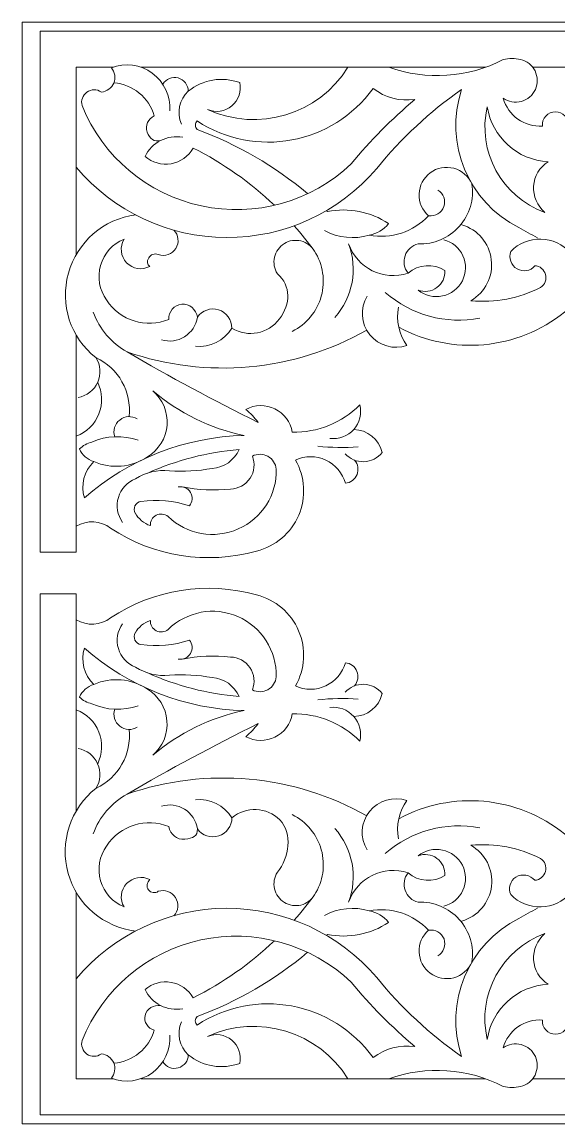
# Model space of a CAD drawing. Header units: millimetres. Extents: x 4333 to 4578, y 940 to 1198.
# Drawn here: x 4332.5 to 4391.9, y 1076.4 to 1198.4 of the extents above; entities that cross this region are included whole.
import ezdxf

# ---------------------------------------------------------------- set-up
doc = ezdxf.new("R2010")
doc.units = ezdxf.units.MM
doc.header["$MEASUREMENT"] = 0
doc.layers.add('SITARA ALL', color=18, linetype='Continuous', true_color=0x000000)

msp = doc.modelspace()

# ---------------------------------------------------------------- linework, layer by layer
at = {"layer": 'SITARA ALL', "lineweight": 9}
for points, knots in [([(4332.51, 1198.4), (4332.51, 1198.4), (4576.51, 1198.4), (4576.51, 1198.4), (4576.51, 1198.4), (4576.51, 1076.4), (4576.51, 1076.4), (4576.51, 1076.4), (4332.51, 1076.4), (4332.51, 1076.4), (4332.51, 1076.4), (4332.51, 1198.4), (4332.51, 1198.4)], [0, 0, 0, 0, 0.25, 0.25, 0.25, 0.5, 0.5, 0.5, 0.75, 0.75, 0.75, 1, 1, 1, 1]), ([(4338.51, 1163.73), (4338.51, 1163.73), (4338.51, 1139.69), (4338.51, 1139.69), (4338.51, 1139.69), (4334.51, 1139.69), (4334.51, 1139.69), (4334.51, 1139.69), (4334.51, 1197.4), (4334.51, 1197.4), (4334.51, 1197.4), (4434.51, 1197.4), (4434.51, 1197.4), (4434.51, 1197.4), (4534.51, 1197.4), (4534.51, 1197.4), (4534.51, 1197.4), (4534.51, 1139.69), (4534.51, 1139.69), (4534.51, 1139.69), (4531.36, 1139.69), (4531.36, 1139.69), (4531.36, 1139.69), (4531.36, 1165.68), (4531.36, 1165.68)], [0, 0, 0, 0, 0.111111, 0.111111, 0.111111, 0.222222, 0.222222, 0.222222, 0.333333, 0.333333, 0.333333, 0.444444, 0.444444, 0.444444, 0.555556, 0.555556, 0.555556, 0.666667, 0.666667, 0.666667, 0.777778, 0.777778, 0.777778, 1, 1, 1, 1]), ([(4373.08, 1193.4), (4377.23, 1191.91), (4381.81, 1192.22), (4385.73, 1194.25), (4386.36, 1194.39), (4387.01, 1194.39), (4387.64, 1194.25), (4388.34, 1194.09), (4388.93, 1193.63), (4389.25, 1192.99), (4389.56, 1192.35), (4389.58, 1191.6), (4389.29, 1190.94), (4388.99, 1190.29), (4388.43, 1189.8), (4387.74, 1189.62), (4387.05, 1189.43), (4386.31, 1189.56), (4385.72, 1189.97), (4386.26, 1188.05), (4388.06, 1186.76), (4390.06, 1186.89), (4390.02, 1187.29), (4390.16, 1187.69), (4390.43, 1187.99), (4390.71, 1188.29), (4391.09, 1188.46), (4391.5, 1188.46), (4391.9, 1188.46), (4392.29, 1188.29), (4392.57, 1187.99), (4392.84, 1187.69), (4392.97, 1187.29), (4392.94, 1186.89), (4392.99, 1186.55), (4393.22, 1186.27), (4393.54, 1186.15), (4393.86, 1186.03), (4394.21, 1186.1), (4394.47, 1186.32), (4393.93, 1187.04), (4393.75, 1187.96), (4393.97, 1188.84), (4394.19, 1189.71), (4394.8, 1190.44), (4395.62, 1190.82), (4395.89, 1189.48), (4396.88, 1188.41), (4398.19, 1188.03), (4398.89, 1189.76), (4400.62, 1190.86), (4402.49, 1190.75), (4403.44, 1190.68), (4404.38, 1191.02), (4405.07, 1191.69), (4405.75, 1192.37), (4406.11, 1193.29), (4406.06, 1194.25), (4406.11, 1194.46), (4406.3, 1194.62), (4406.52, 1194.62), (4406.74, 1194.62), (4406.94, 1194.46), (4406.99, 1194.25), (4408.25, 1192.5), (4408.6, 1190.27), (4407.94, 1188.22), (4407.28, 1186.18), (4405.67, 1184.56), (4403.63, 1183.89), (4405.45, 1183.61), (4407.08, 1182.6), (4408.14, 1181.1), (4408.66, 1180.45), (4409.42, 1180.03), (4410.25, 1179.95), (4411.07, 1179.87), (4411.9, 1180.13), (4412.53, 1180.67)], [0, 0, 0, 0, 0.037037, 0.037037, 0.037037, 0.074074, 0.074074, 0.074074, 0.111111, 0.111111, 0.111111, 0.148148, 0.148148, 0.148148, 0.185185, 0.185185, 0.185185, 0.222222, 0.222222, 0.222222, 0.259259, 0.259259, 0.259259, 0.296296, 0.296296, 0.296296, 0.333333, 0.333333, 0.333333, 0.37037, 0.37037, 0.37037, 0.407407, 0.407407, 0.407407, 0.444444, 0.444444, 0.444444, 0.481481, 0.481481, 0.481481, 0.518519, 0.518519, 0.518519, 0.555556, 0.555556, 0.555556, 0.592593, 0.592593, 0.592593, 0.62963, 0.62963, 0.62963, 0.666667, 0.666667, 0.666667, 0.703704, 0.703704, 0.703704, 0.740741, 0.740741, 0.740741, 0.777778, 0.777778, 0.777778, 0.814815, 0.814815, 0.814815, 0.851852, 0.851852, 0.851852, 0.888889, 0.888889, 0.888889, 0.925926, 0.925926, 0.925926, 1, 1, 1, 1]), ([(4342.59, 1193.4), (4342.59, 1193.4), (4338.51, 1193.4), (4338.51, 1193.4), (4338.51, 1193.4), (4338.51, 1172.72), (4338.51, 1172.72)], [0, 0, 0, 0, 0.333333, 0.333333, 0.333333, 1, 1, 1, 1]), ([(4348.85, 1188.58), (4348.96, 1190.21), (4348.23, 1191.77), (4346.92, 1192.74), (4345.6, 1193.7), (4343.9, 1193.92), (4342.39, 1193.33), (4342.78, 1192.86), (4342.89, 1192.22), (4342.65, 1191.65), (4342.42, 1191.09), (4341.89, 1190.7), (4341.28, 1190.65), (4340.8, 1190.99), (4340.16, 1190.98), (4339.68, 1190.64), (4339.21, 1190.3), (4338.99, 1189.72), (4339.15, 1189.15), (4341.43, 1183.49), (4346.37, 1179.33), (4352.34, 1178.05), (4358.31, 1176.76), (4364.49, 1178.48), (4368.9, 1182.7), (4371.04, 1185.27), (4373.4, 1187.66), (4375.95, 1189.83), (4374.31, 1189.59), (4372.64, 1190.03), (4371.34, 1191.05), (4366.87, 1184.83), (4358.28, 1183.25), (4351.88, 1187.45), (4351.75, 1187.33), (4351.67, 1187.16), (4351.68, 1186.98), (4351.68, 1186.8), (4351.75, 1186.63), (4351.88, 1186.5), (4356.32, 1184.85), (4360.46, 1182.45), (4364.09, 1179.4)], [0, 0, 0, 0, 0.066667, 0.066667, 0.066667, 0.133333, 0.133333, 0.133333, 0.2, 0.2, 0.2, 0.266667, 0.266667, 0.266667, 0.333333, 0.333333, 0.333333, 0.4, 0.4, 0.4, 0.466667, 0.466667, 0.466667, 0.533333, 0.533333, 0.533333, 0.6, 0.6, 0.6, 0.666667, 0.666667, 0.666667, 0.733333, 0.733333, 0.733333, 0.8, 0.8, 0.8, 0.866667, 0.866667, 0.866667, 1, 1, 1, 1]), ([(4348.08, 1191.53), (4348.43, 1192.11), (4349.12, 1192.39), (4349.77, 1192.21), (4350.43, 1192.04), (4350.89, 1191.43), (4350.9, 1190.75), (4352.5, 1192.05), (4354.66, 1192.4), (4356.59, 1191.69), (4356.79, 1190.74), (4356.46, 1189.75), (4355.71, 1189.13), (4354.97, 1188.5), (4353.93, 1188.34), (4353.03, 1188.71), (4358.65, 1186.15), (4365.3, 1188.15), (4368.56, 1193.4)], [0, 0, 0, 0, 0.142857, 0.142857, 0.142857, 0.285714, 0.285714, 0.285714, 0.428571, 0.428571, 0.428571, 0.571429, 0.571429, 0.571429, 0.714286, 0.714286, 0.714286, 1, 1, 1, 1]), ([(4338.51, 1182.32), (4342.63, 1177.41), (4348.71, 1174.56), (4355.12, 1174.54), (4361.53, 1174.53), (4367.59, 1177.3), (4371.74, 1182.19), (4374.44, 1185.53), (4377.6, 1188.47), (4381.12, 1190.93), (4379.17, 1184.96), (4381.85, 1178.47), (4387.46, 1175.64), (4388.13, 1175.26), (4388.82, 1174.88), (4389.51, 1174.52)], [0, 0, 0, 0, 0.166667, 0.166667, 0.166667, 0.333333, 0.333333, 0.333333, 0.5, 0.5, 0.5, 0.666667, 0.666667, 0.666667, 1, 1, 1, 1]), ([(4342.66, 1191.67), (4344.77, 1191.5), (4346.55, 1190.04), (4347.14, 1188.01), (4346.44, 1187.71), (4346.11, 1186.92), (4346.36, 1186.22), (4346.62, 1185.51), (4347.12, 1185.07), (4347.84, 1185.28)], [0, 0, 0, 0, 0.25, 0.25, 0.25, 0.5, 0.5, 0.5, 1, 1, 1, 1]), ([(4390.33, 1177.33), (4389.48, 1178.04), (4389.02, 1179.11), (4389.09, 1180.22), (4389.16, 1181.32), (4389.76, 1182.33), (4390.69, 1182.93), (4387.29, 1183.12), (4384.49, 1185.67), (4383.96, 1189.03), (4382.82, 1184.08), (4385.55, 1179.05), (4390.33, 1177.33)], [0, 0, 0, 0, 0.25, 0.25, 0.25, 0.5, 0.5, 0.5, 0.75, 0.75, 0.75, 1, 1, 1, 1]), ([(4360.43, 1178.11), (4357.77, 1180.66), (4354.73, 1182.79), (4351.44, 1184.44), (4350.92, 1183.53), (4350.02, 1182.9), (4348.99, 1182.72), (4347.97, 1182.55), (4346.91, 1182.84), (4346.11, 1183.51), (4346.86, 1185.08), (4348.57, 1185.96), (4350.29, 1185.64)], [0, 0, 0, 0, 0.2, 0.2, 0.2, 0.4, 0.4, 0.4, 0.6, 0.6, 0.6, 1, 1, 1, 1]), ([(4379.15, 1174.3), (4380.09, 1174.06), (4380.87, 1173.41), (4381.27, 1172.53), (4381.67, 1171.64), (4381.64, 1170.62), (4381.21, 1169.75), (4380.77, 1168.89), (4379.97, 1168.27), (4379.02, 1168.07), (4378.07, 1167.86), (4377.08, 1168.11), (4376.32, 1168.72), (4377.02, 1168.45), (4377.8, 1168.55), (4378.4, 1169), (4379, 1169.44), (4379.33, 1170.15), (4379.27, 1170.89), (4378, 1171.7), (4376.35, 1171.58), (4375.2, 1170.6), (4374.77, 1171.14), (4374.64, 1171.87), (4374.87, 1172.52), (4375.1, 1173.18), (4375.65, 1173.68), (4376.32, 1173.84), (4378.05, 1173.77), (4379.71, 1174.48), (4380.86, 1175.77), (4382.01, 1177.06), (4382.53, 1178.78), (4382.27, 1180.49), (4381.9, 1181.33), (4381.16, 1181.97), (4380.26, 1182.21), (4379.36, 1182.44), (4378.41, 1182.27), (4377.66, 1181.71), (4376.92, 1181.16), (4376.46, 1180.3), (4376.42, 1179.37), (4376.39, 1178.44), (4376.77, 1177.55), (4377.47, 1176.95), (4375.8, 1175.15), (4373.32, 1174.35), (4370.91, 1174.81), (4369.26, 1174.31), (4367.48, 1174.49), (4365.97, 1175.31)], [0, 0, 0, 0, 0.055556, 0.055556, 0.055556, 0.111111, 0.111111, 0.111111, 0.166667, 0.166667, 0.166667, 0.222222, 0.222222, 0.222222, 0.277778, 0.277778, 0.277778, 0.333333, 0.333333, 0.333333, 0.388889, 0.388889, 0.388889, 0.444444, 0.444444, 0.444444, 0.5, 0.5, 0.5, 0.555556, 0.555556, 0.555556, 0.611111, 0.611111, 0.611111, 0.666667, 0.666667, 0.666667, 0.722222, 0.722222, 0.722222, 0.777778, 0.777778, 0.777778, 0.833333, 0.833333, 0.833333, 0.888889, 0.888889, 0.888889, 1, 1, 1, 1]), ([(4377.47, 1176.95), (4378.21, 1176.85), (4378.91, 1177.28), (4379.15, 1177.98), (4379.4, 1178.68), (4379.15, 1179.43), (4378.5, 1179.8)], [0, 0, 0, 0, 0.333333, 0.333333, 0.333333, 1, 1, 1, 1]), ([(4370.91, 1174.81), (4371.76, 1174.95), (4372.52, 1175.41), (4373.05, 1176.09), (4371.06, 1177.41), (4368.62, 1177.89), (4366.28, 1177.41), (4366.28, 1177.41), (4366.17, 1177.52), (4366.17, 1177.52)], [0, 0, 0, 0, 0.25, 0.25, 0.25, 0.5, 0.5, 0.5, 1, 1, 1, 1]), ([(4345.1, 1177.05), (4341.53, 1176.6), (4338.59, 1174.05), (4337.63, 1170.58), (4336.68, 1167.12), (4337.85, 1163.46), (4340.68, 1161.25)], [0, 0, 0, 0, 0.333333, 0.333333, 0.333333, 1, 1, 1, 1]), ([(4349.31, 1175.36), (4349.83, 1174.81), (4349.91, 1173.98), (4349.52, 1173.34), (4349.12, 1172.7), (4348.3, 1172.42), (4347.58, 1172.65), (4347.19, 1172.83), (4346.72, 1172.67), (4346.52, 1172.29), (4346.32, 1171.9), (4346.28, 1171.57), (4346.65, 1171.35), (4345.8, 1170.89), (4344.75, 1171.06), (4344.08, 1171.75), (4343.41, 1172.45), (4343.3, 1173.53), (4343.79, 1174.37), (4342.53, 1173.85), (4341.57, 1172.78), (4341.2, 1171.46), (4340.82, 1170.15), (4341.06, 1168.74), (4341.86, 1167.63), (4343.33, 1165.34), (4346.23, 1164.44), (4348.75, 1165.48), (4348.69, 1166.34), (4349.32, 1167.08), (4350.17, 1167.17), (4351.01, 1167.26), (4351.79, 1166.56), (4351.9, 1165.71), (4352.42, 1166.47), (4353.37, 1166.81), (4354.25, 1166.54), (4355.12, 1166.26), (4355.72, 1165.42), (4355.72, 1164.5), (4357.47, 1163.43), (4359.76, 1163.88), (4360.98, 1165.53), (4362.2, 1167.19), (4362.3, 1169.17), (4360.75, 1170.53), (4360.4, 1171.07), (4360.29, 1171.73), (4360.43, 1172.36), (4360.57, 1172.99), (4360.97, 1173.54), (4361.52, 1173.88), (4362.07, 1174.22), (4362.73, 1174.32), (4363.36, 1174.16), (4363.99, 1174), (4364.53, 1173.6), (4364.85, 1173.04)], [0, 0, 0, 0, 0.05, 0.05, 0.05, 0.1, 0.1, 0.1, 0.15, 0.15, 0.15, 0.2, 0.2, 0.2, 0.25, 0.25, 0.25, 0.3, 0.3, 0.3, 0.35, 0.35, 0.35, 0.4, 0.4, 0.4, 0.45, 0.45, 0.45, 0.5, 0.5, 0.5, 0.55, 0.55, 0.55, 0.6, 0.6, 0.6, 0.65, 0.65, 0.65, 0.7, 0.7, 0.7, 0.75, 0.75, 0.75, 0.8, 0.8, 0.8, 0.85, 0.85, 0.85, 0.9, 0.9, 0.9, 1, 1, 1, 1]), ([(4362.39, 1164.15), (4363.97, 1164.94), (4365.14, 1166.36), (4365.61, 1168.05), (4366.07, 1169.75), (4365.8, 1171.56), (4364.85, 1173.04), (4364.15, 1174.01), (4363.4, 1174.95), (4362.61, 1175.84)], [0, 0, 0, 0, 0.25, 0.25, 0.25, 0.5, 0.5, 0.5, 1, 1, 1, 1]), ([(4374.18, 1164.62), (4380.07, 1161.43), (4387.3, 1162.08), (4392.51, 1166.29), (4393.51, 1167.04), (4394.15, 1168.18), (4394.28, 1169.43), (4394.4, 1170.68), (4394, 1171.92), (4393.17, 1172.86), (4392.34, 1173.8), (4391.15, 1174.35), (4389.9, 1174.37), (4388.65, 1174.4), (4387.44, 1173.91), (4386.57, 1173.01), (4386.29, 1172.28), (4386.59, 1171.46), (4387.26, 1171.08), (4387.94, 1170.7), (4388.74, 1170.81), (4389.22, 1171.42), (4389.78, 1171.39), (4390.26, 1171), (4390.41, 1170.46), (4390.56, 1169.91), (4390.33, 1169.33), (4389.87, 1169.01), (4387.48, 1167.81), (4384.81, 1167.3), (4382.15, 1167.54), (4383.75, 1168.47), (4384.64, 1170.26), (4384.41, 1172.09), (4384.19, 1173.92), (4382.92, 1175.43), (4381.15, 1175.95)], [0, 0, 0, 0, 0.076923, 0.076923, 0.076923, 0.153846, 0.153846, 0.153846, 0.230769, 0.230769, 0.230769, 0.307692, 0.307692, 0.307692, 0.384615, 0.384615, 0.384615, 0.461538, 0.461538, 0.461538, 0.538462, 0.538462, 0.538462, 0.615385, 0.615385, 0.615385, 0.692308, 0.692308, 0.692308, 0.769231, 0.769231, 0.769231, 0.846154, 0.846154, 0.846154, 1, 1, 1, 1]), ([(4367.11, 1165.69), (4369.09, 1167.91), (4369.68, 1171.06), (4368.63, 1173.85), (4369.56, 1171.15), (4372.49, 1169.69), (4375.2, 1170.6)], [0, 0, 0, 0, 0.333333, 0.333333, 0.333333, 1, 1, 1, 1]), ([(4370.67, 1168.06), (4369.86, 1166.71), (4369.99, 1165), (4370.98, 1163.78), (4371.98, 1162.56), (4373.59, 1162.08), (4375.08, 1162.59), (4374.21, 1163.82), (4373.87, 1165.35), (4374.14, 1166.83)], [0, 0, 0, 0, 0.25, 0.25, 0.25, 0.5, 0.5, 0.5, 1, 1, 1, 1]), ([(4340.39, 1166.28), (4341.07, 1164.41), (4342.39, 1162.85), (4344.13, 1161.88), (4352.9, 1158.84), (4362.55, 1159.71), (4370.63, 1164.28)], [0, 0, 0, 0, 0.333333, 0.333333, 0.333333, 1, 1, 1, 1]), ([(4347.93, 1163.22), (4348.79, 1162.95), (4349.72, 1163.08), (4350.49, 1163.56), (4351.25, 1164.04), (4351.77, 1164.82), (4351.9, 1165.71)], [0, 0, 0, 0, 0.333333, 0.333333, 0.333333, 1, 1, 1, 1]), ([(4344.13, 1161.88), (4348.87, 1159.11), (4353.7, 1156.51), (4358.62, 1154.08), (4358.22, 1154.6), (4357.77, 1155.08), (4357.27, 1155.52), (4358.27, 1156.05), (4359.46, 1156.07), (4360.48, 1155.58), (4361.49, 1155.08), (4362.21, 1154.12), (4362.39, 1153), (4365.2, 1152.93), (4367.9, 1154.02), (4369.87, 1156.03), (4370.11, 1155.06), (4369.86, 1154.03), (4369.2, 1153.29), (4368.54, 1152.54), (4367.54, 1152.17), (4366.55, 1152.3)], [0, 0, 0, 0, 0.125, 0.125, 0.125, 0.25, 0.25, 0.25, 0.375, 0.375, 0.375, 0.5, 0.5, 0.5, 0.625, 0.625, 0.625, 0.75, 0.75, 0.75, 1, 1, 1, 1]), ([(4344.35, 1154.72), (4344.65, 1157.46), (4343.18, 1160.08), (4340.68, 1161.25), (4341.2, 1160.43), (4341.27, 1159.4), (4340.88, 1158.52), (4340.49, 1157.63), (4339.67, 1157), (4338.71, 1156.83)], [0, 0, 0, 0, 0.25, 0.25, 0.25, 0.5, 0.5, 0.5, 1, 1, 1, 1]), ([(4338.51, 1152.56), (4339.65, 1152.99), (4340.56, 1153.88), (4341.01, 1155.02), (4341.46, 1156.15), (4341.41, 1157.42), (4340.88, 1158.51)], [0, 0, 0, 0, 0.333333, 0.333333, 0.333333, 1, 1, 1, 1]), ([(4345.35, 1152.1), (4343.68, 1152.69), (4341.84, 1152.62), (4340.23, 1151.89), (4339.71, 1151.76), (4339.24, 1151.5), (4338.85, 1151.13), (4339.18, 1150.48), (4339.75, 1149.97), (4340.44, 1149.73), (4339.36, 1148.7), (4338.96, 1147.14), (4339.41, 1145.72), (4344.3, 1150.03), (4350.55, 1152.47), (4357.06, 1152.63), (4353.33, 1153.4), (4349.86, 1155.1), (4346.96, 1157.58), (4348.07, 1156.64), (4348.66, 1155.22), (4348.55, 1153.78), (4348.43, 1152.33), (4347.62, 1151.01), (4346.38, 1150.26), (4344.62, 1149.08), (4342.38, 1148.89), (4340.44, 1149.73)], [0, 0, 0, 0, 0.1, 0.1, 0.1, 0.2, 0.2, 0.2, 0.3, 0.3, 0.3, 0.4, 0.4, 0.4, 0.5, 0.5, 0.5, 0.6, 0.6, 0.6, 0.7, 0.7, 0.7, 0.8, 0.8, 0.8, 1, 1, 1, 1]), ([(4345.26, 1154.46), (4344.65, 1154.84), (4343.87, 1154.79), (4343.31, 1154.34), (4342.75, 1153.9), (4342.53, 1153.16), (4342.77, 1152.49)], [0, 0, 0, 0, 0.333333, 0.333333, 0.333333, 1, 1, 1, 1]), ([(4368.24, 1150.61), (4368.77, 1150.02), (4369.53, 1149.7), (4370.32, 1149.72), (4371.11, 1149.75), (4371.85, 1150.12), (4372.33, 1150.75), (4372, 1152.22), (4370.71, 1153.27), (4369.2, 1153.28)], [0, 0, 0, 0, 0.25, 0.25, 0.25, 0.5, 0.5, 0.5, 1, 1, 1, 1]), ([(4346.42, 1148.47), (4349.61, 1149.9), (4353.03, 1150.78), (4356.51, 1151.08), (4356, 1149.88), (4354.85, 1149.07), (4353.55, 1148.98), (4351.99, 1148.69), (4350.39, 1148.6), (4348.81, 1148.72), (4347.49, 1148.86), (4346.17, 1148.55), (4345.06, 1147.83), (4344.14, 1147.47), (4343.44, 1146.71), (4343.16, 1145.77), (4342.88, 1144.82), (4343.05, 1143.81), (4343.63, 1143.01)], [0, 0, 0, 0, 0.142857, 0.142857, 0.142857, 0.285714, 0.285714, 0.285714, 0.428571, 0.428571, 0.428571, 0.571429, 0.571429, 0.571429, 0.714286, 0.714286, 0.714286, 1, 1, 1, 1]), ([(4345.02, 1144.05), (4345.38, 1143.39), (4345.99, 1142.89), (4346.7, 1142.65), (4346.67, 1143.13), (4346.93, 1143.58), (4347.35, 1143.8), (4347.77, 1144.01), (4348.29, 1143.95), (4348.66, 1143.65), (4350.73, 1141.66), (4353.8, 1141.11), (4356.42, 1142.28), (4359.05, 1143.44), (4360.71, 1146.03), (4360.62, 1148.9), (4360.57, 1149.5), (4360.22, 1150.03), (4359.69, 1150.32), (4359.16, 1150.61), (4358.53, 1150.62), (4357.99, 1150.34), (4358.31, 1149.53), (4358.21, 1148.62), (4357.73, 1147.89), (4357.25, 1147.16), (4356.43, 1146.72), (4355.56, 1146.7), (4353.79, 1146.51), (4351.99, 1146.58), (4350.24, 1146.94)], [0, 0, 0, 0, 0.090909, 0.090909, 0.090909, 0.181818, 0.181818, 0.181818, 0.272727, 0.272727, 0.272727, 0.363636, 0.363636, 0.363636, 0.454545, 0.454545, 0.454545, 0.545455, 0.545455, 0.545455, 0.636364, 0.636364, 0.636364, 0.727273, 0.727273, 0.727273, 0.818182, 0.818182, 0.818182, 1, 1, 1, 1]), ([(4369.29, 1149.89), (4369.67, 1149.45), (4369.77, 1148.84), (4369.56, 1148.3), (4369.35, 1147.77), (4368.85, 1147.39), (4368.27, 1147.33), (4367.96, 1148.46), (4367.17, 1149.4), (4366.1, 1149.9), (4365.04, 1150.39), (4363.81, 1150.4), (4362.75, 1149.9), (4363.82, 1148.04), (4363.95, 1145.78), (4363.11, 1143.8), (4362.27, 1141.82), (4360.53, 1140.35), (4358.45, 1139.83), (4352.95, 1138.29), (4347.06, 1139.21), (4342.3, 1142.37), (4341.2, 1143.21), (4339.7, 1143.3), (4338.51, 1142.58)], [0, 0, 0, 0, 0.111111, 0.111111, 0.111111, 0.222222, 0.222222, 0.222222, 0.333333, 0.333333, 0.333333, 0.444444, 0.444444, 0.444444, 0.555556, 0.555556, 0.555556, 0.666667, 0.666667, 0.666667, 0.777778, 0.777778, 0.777778, 1, 1, 1, 1]), ([(4349.78, 1146.94), (4350.32, 1147.03), (4350.86, 1146.79), (4351.14, 1146.33), (4351.41, 1145.86), (4351.37, 1145.26), (4351.03, 1144.84), (4349.3, 1145.42), (4347.46, 1145.58), (4345.66, 1145.32), (4345.37, 1145.28), (4345.13, 1145.1), (4345, 1144.83), (4344.88, 1144.57), (4344.89, 1144.27), (4345.04, 1144.02)], [0, 0, 0, 0, 0.166667, 0.166667, 0.166667, 0.333333, 0.333333, 0.333333, 0.5, 0.5, 0.5, 0.666667, 0.666667, 0.666667, 1, 1, 1, 1]), ([(4369.29, 1124.91), (4369.66, 1125.35), (4369.77, 1125.96), (4369.55, 1126.5), (4369.34, 1127.04), (4368.85, 1127.42), (4368.27, 1127.47), (4367.96, 1126.34), (4367.17, 1125.4), (4366.11, 1124.91), (4365.05, 1124.41), (4363.81, 1124.41), (4362.75, 1124.9), (4363.82, 1126.77), (4363.95, 1129.03), (4363.1, 1131.01), (4362.25, 1132.99), (4360.54, 1134.45), (4358.45, 1134.97), (4352.95, 1136.52), (4347.06, 1135.59), (4342.3, 1132.43), (4341.2, 1131.59), (4339.7, 1131.51), (4338.51, 1132.22)], [0, 0, 0, 0, 0.111111, 0.111111, 0.111111, 0.222222, 0.222222, 0.222222, 0.333333, 0.333333, 0.333333, 0.444444, 0.444444, 0.444444, 0.555556, 0.555556, 0.555556, 0.666667, 0.666667, 0.666667, 0.777778, 0.777778, 0.777778, 1, 1, 1, 1]), ([(4338.51, 1111.07), (4338.51, 1111.07), (4338.51, 1135.11), (4338.51, 1135.11), (4338.51, 1135.11), (4334.51, 1135.11), (4334.51, 1135.11), (4334.51, 1135.11), (4334.51, 1077.4), (4334.51, 1077.4), (4334.51, 1077.4), (4434.51, 1077.4), (4434.51, 1077.4), (4434.51, 1077.4), (4534.51, 1077.4), (4534.51, 1077.4), (4534.51, 1077.4), (4534.51, 1135.11), (4534.51, 1135.11), (4534.51, 1135.11), (4531.36, 1135.11), (4531.36, 1135.11), (4531.36, 1135.11), (4531.36, 1109.12), (4531.36, 1109.12)], [0, 0, 0, 0, 0.111111, 0.111111, 0.111111, 0.222222, 0.222222, 0.222222, 0.333333, 0.333333, 0.333333, 0.444444, 0.444444, 0.444444, 0.555556, 0.555556, 0.555556, 0.666667, 0.666667, 0.666667, 0.777778, 0.777778, 0.777778, 1, 1, 1, 1]), ([(4345.02, 1130.75), (4345.38, 1131.41), (4345.99, 1131.91), (4346.7, 1132.15), (4346.68, 1131.67), (4346.93, 1131.22), (4347.36, 1131.01), (4347.79, 1130.79), (4348.29, 1130.84), (4348.66, 1131.15), (4350.71, 1133.16), (4353.76, 1133.72), (4356.39, 1132.58), (4359.01, 1131.44), (4360.69, 1128.77), (4360.62, 1125.91), (4360.57, 1125.31), (4360.22, 1124.77), (4359.69, 1124.48), (4359.17, 1124.19), (4358.52, 1124.18), (4357.99, 1124.46), (4358.31, 1125.27), (4358.21, 1126.19), (4357.72, 1126.92), (4357.24, 1127.64), (4356.43, 1128.08), (4355.56, 1128.1), (4353.79, 1128.3), (4351.99, 1128.22), (4350.24, 1127.87)], [0, 0, 0, 0, 0.090909, 0.090909, 0.090909, 0.181818, 0.181818, 0.181818, 0.272727, 0.272727, 0.272727, 0.363636, 0.363636, 0.363636, 0.454545, 0.454545, 0.454545, 0.545455, 0.545455, 0.545455, 0.636364, 0.636364, 0.636364, 0.727273, 0.727273, 0.727273, 0.818182, 0.818182, 0.818182, 1, 1, 1, 1]), ([(4346.42, 1126.33), (4349.62, 1124.9), (4353.02, 1124.02), (4356.51, 1123.72), (4356, 1124.92), (4354.86, 1125.73), (4353.55, 1125.82), (4351.99, 1126.11), (4350.4, 1126.2), (4348.81, 1126.08), (4347.49, 1125.94), (4346.17, 1126.26), (4345.06, 1126.98), (4344.14, 1127.33), (4343.44, 1128.09), (4343.16, 1129.03), (4342.88, 1129.97), (4343.05, 1131), (4343.63, 1131.79)], [0, 0, 0, 0, 0.142857, 0.142857, 0.142857, 0.285714, 0.285714, 0.285714, 0.428571, 0.428571, 0.428571, 0.571429, 0.571429, 0.571429, 0.714286, 0.714286, 0.714286, 1, 1, 1, 1]), ([(4349.78, 1127.87), (4350.32, 1127.77), (4350.86, 1128.02), (4351.13, 1128.49), (4351.41, 1128.96), (4351.37, 1129.54), (4351.03, 1129.97), (4349.3, 1129.39), (4347.46, 1129.22), (4345.66, 1129.48), (4345.38, 1129.52), (4345.13, 1129.7), (4345, 1129.97), (4344.88, 1130.23), (4344.89, 1130.54), (4345.04, 1130.79)], [0, 0, 0, 0, 0.166667, 0.166667, 0.166667, 0.333333, 0.333333, 0.333333, 0.5, 0.5, 0.5, 0.666667, 0.666667, 0.666667, 1, 1, 1, 1]), ([(4345.35, 1122.7), (4343.68, 1122.11), (4341.84, 1122.19), (4340.23, 1122.92), (4339.71, 1123.04), (4339.24, 1123.3), (4338.85, 1123.67), (4339.18, 1124.32), (4339.75, 1124.83), (4340.44, 1125.07), (4339.36, 1126.1), (4338.96, 1127.66), (4339.41, 1129.09), (4344.3, 1124.78), (4350.55, 1122.33), (4357.06, 1122.17), (4353.33, 1121.4), (4349.86, 1119.7), (4346.96, 1117.22), (4348.07, 1118.17), (4348.66, 1119.59), (4348.54, 1121.04), (4348.42, 1122.49), (4347.62, 1123.79), (4346.38, 1124.54), (4344.62, 1125.72), (4342.38, 1125.92), (4340.44, 1125.07)], [0, 0, 0, 0, 0.1, 0.1, 0.1, 0.2, 0.2, 0.2, 0.3, 0.3, 0.3, 0.4, 0.4, 0.4, 0.5, 0.5, 0.5, 0.6, 0.6, 0.6, 0.7, 0.7, 0.7, 0.8, 0.8, 0.8, 1, 1, 1, 1]), ([(4368.24, 1124.2), (4368.77, 1124.78), (4369.53, 1125.11), (4370.32, 1125.08), (4371.11, 1125.05), (4371.85, 1124.68), (4372.33, 1124.05), (4372.01, 1122.58), (4370.7, 1121.53), (4369.2, 1121.52)], [0, 0, 0, 0, 0.25, 0.25, 0.25, 0.5, 0.5, 0.5, 1, 1, 1, 1]), ([(4344.13, 1112.92), (4348.87, 1115.69), (4353.7, 1118.29), (4358.62, 1120.72), (4358.22, 1120.2), (4357.77, 1119.72), (4357.27, 1119.28), (4358.27, 1118.75), (4359.47, 1118.73), (4360.48, 1119.23), (4361.5, 1119.73), (4362.21, 1120.68), (4362.39, 1121.8), (4365.2, 1121.87), (4367.9, 1120.78), (4369.87, 1118.77), (4370.11, 1119.74), (4369.86, 1120.77), (4369.19, 1121.52), (4368.53, 1122.27), (4367.54, 1122.64), (4366.55, 1122.51)], [0, 0, 0, 0, 0.125, 0.125, 0.125, 0.25, 0.25, 0.25, 0.375, 0.375, 0.375, 0.5, 0.5, 0.5, 0.625, 0.625, 0.625, 0.75, 0.75, 0.75, 1, 1, 1, 1]), ([(4338.51, 1122.24), (4339.65, 1121.82), (4340.56, 1120.93), (4341.01, 1119.79), (4341.46, 1118.66), (4341.41, 1117.38), (4340.88, 1116.29)], [0, 0, 0, 0, 0.333333, 0.333333, 0.333333, 1, 1, 1, 1]), ([(4345.26, 1120.34), (4344.66, 1119.96), (4343.88, 1120), (4343.32, 1120.44), (4342.76, 1120.88), (4342.54, 1121.64), (4342.77, 1122.31)], [0, 0, 0, 0, 0.333333, 0.333333, 0.333333, 1, 1, 1, 1]), ([(4344.35, 1120.09), (4344.65, 1117.35), (4343.18, 1114.72), (4340.68, 1113.56), (4341.2, 1114.38), (4341.27, 1115.41), (4340.87, 1116.29), (4340.48, 1117.18), (4339.67, 1117.81), (4338.71, 1117.97)], [0, 0, 0, 0, 0.25, 0.25, 0.25, 0.5, 0.5, 0.5, 1, 1, 1, 1]), ([(4340.39, 1108.52), (4341.06, 1110.39), (4342.4, 1111.96), (4344.13, 1112.92), (4352.9, 1115.96), (4362.55, 1115.09), (4370.63, 1110.52)], [0, 0, 0, 0, 0.333333, 0.333333, 0.333333, 1, 1, 1, 1]), ([(4345.1, 1097.75), (4341.54, 1098.17), (4338.59, 1100.7), (4337.61, 1104.14), (4336.63, 1107.59), (4337.87, 1111.33), (4340.68, 1113.56)], [0, 0, 0, 0, 0.333333, 0.333333, 0.333333, 1, 1, 1, 1]), ([(4370.67, 1106.74), (4369.85, 1108.08), (4369.96, 1109.79), (4370.94, 1111.01), (4371.92, 1112.24), (4373.6, 1112.71), (4375.08, 1112.21), (4374.21, 1110.98), (4373.87, 1109.46), (4374.14, 1107.97)], [0, 0, 0, 0, 0.25, 0.25, 0.25, 0.5, 0.5, 0.5, 1, 1, 1, 1]), ([(4374.18, 1110.19), (4380.07, 1113.38), (4387.3, 1112.71), (4392.51, 1108.51), (4393.51, 1107.76), (4394.15, 1106.62), (4394.28, 1105.38), (4394.4, 1104.13), (4394, 1102.88), (4393.17, 1101.95), (4392.34, 1101.01), (4391.16, 1100.46), (4389.91, 1100.43), (4388.65, 1100.4), (4387.44, 1100.89), (4386.57, 1101.79), (4386.25, 1102.49), (4386.5, 1103.32), (4387.14, 1103.74), (4387.79, 1104.16), (4388.71, 1103.96), (4389.22, 1103.38), (4389.78, 1103.42), (4390.26, 1103.81), (4390.4, 1104.36), (4390.55, 1104.91), (4390.34, 1105.48), (4389.87, 1105.79), (4387.48, 1106.99), (4384.81, 1107.5), (4382.15, 1107.26), (4383.75, 1106.35), (4384.65, 1104.57), (4384.44, 1102.74), (4384.22, 1100.91), (4382.91, 1099.38), (4381.15, 1098.85)], [0, 0, 0, 0, 0.076923, 0.076923, 0.076923, 0.153846, 0.153846, 0.153846, 0.230769, 0.230769, 0.230769, 0.307692, 0.307692, 0.307692, 0.384615, 0.384615, 0.384615, 0.461538, 0.461538, 0.461538, 0.538462, 0.538462, 0.538462, 0.615385, 0.615385, 0.615385, 0.692308, 0.692308, 0.692308, 0.769231, 0.769231, 0.769231, 0.846154, 0.846154, 0.846154, 1, 1, 1, 1]), ([(4349.31, 1099.44), (4349.82, 1100), (4349.89, 1100.84), (4349.48, 1101.47), (4349.06, 1102.11), (4348.3, 1102.4), (4347.58, 1102.16), (4347.23, 1101.91), (4346.75, 1101.98), (4346.49, 1102.31), (4346.23, 1102.65), (4346.33, 1103.18), (4346.65, 1103.45), (4345.79, 1103.9), (4344.74, 1103.72), (4344.08, 1103.01), (4343.41, 1102.3), (4343.29, 1101.26), (4343.79, 1100.43), (4342.53, 1100.95), (4341.57, 1102.02), (4341.2, 1103.33), (4340.82, 1104.64), (4341.06, 1106.06), (4341.86, 1107.17), (4343.33, 1109.46), (4346.24, 1110.36), (4348.75, 1109.32), (4348.87, 1108.45), (4349.65, 1107.84), (4350.52, 1107.93), (4351.39, 1108.02), (4351.97, 1108.22), (4351.9, 1109.09), (4352.43, 1108.33), (4353.39, 1108.01), (4354.27, 1108.3), (4355.14, 1108.58), (4355.73, 1109.38), (4355.72, 1110.3), (4357.28, 1111.6), (4359.58, 1111.5), (4361.02, 1110.06), (4362.45, 1108.62), (4362.06, 1105.83), (4360.75, 1104.28), (4360.4, 1103.73), (4360.29, 1103.07), (4360.43, 1102.44), (4360.58, 1101.81), (4360.97, 1101.26), (4361.52, 1100.93), (4362.07, 1100.59), (4362.73, 1100.49), (4363.36, 1100.64), (4363.99, 1100.8), (4364.53, 1101.2), (4364.85, 1101.76)], [0, 0, 0, 0, 0.05, 0.05, 0.05, 0.1, 0.1, 0.1, 0.15, 0.15, 0.15, 0.2, 0.2, 0.2, 0.25, 0.25, 0.25, 0.3, 0.3, 0.3, 0.35, 0.35, 0.35, 0.4, 0.4, 0.4, 0.45, 0.45, 0.45, 0.5, 0.5, 0.5, 0.55, 0.55, 0.55, 0.6, 0.6, 0.6, 0.65, 0.65, 0.65, 0.7, 0.7, 0.7, 0.75, 0.75, 0.75, 0.8, 0.8, 0.8, 0.85, 0.85, 0.85, 0.9, 0.9, 0.9, 1, 1, 1, 1]), ([(4347.93, 1111.59), (4348.79, 1111.85), (4349.72, 1111.73), (4350.48, 1111.25), (4351.25, 1110.77), (4351.76, 1109.98), (4351.9, 1109.09)], [0, 0, 0, 0, 0.333333, 0.333333, 0.333333, 1, 1, 1, 1]), ([(4362.39, 1110.65), (4363.97, 1109.87), (4365.14, 1108.45), (4365.61, 1106.76), (4366.08, 1105.07), (4365.8, 1103.24), (4364.85, 1101.76), (4364.15, 1100.79), (4363.4, 1099.85), (4362.61, 1098.96)], [0, 0, 0, 0, 0.25, 0.25, 0.25, 0.5, 0.5, 0.5, 1, 1, 1, 1]), ([(4367.11, 1109.12), (4369.09, 1106.89), (4369.68, 1103.74), (4368.63, 1100.95), (4369.56, 1103.65), (4372.49, 1105.1), (4375.2, 1104.2)], [0, 0, 0, 0, 0.333333, 0.333333, 0.333333, 1, 1, 1, 1]), ([(4379.15, 1100.5), (4380.09, 1100.74), (4380.87, 1101.4), (4381.27, 1102.28), (4381.67, 1103.17), (4381.65, 1104.18), (4381.21, 1105.05), (4380.77, 1105.91), (4379.96, 1106.53), (4379.01, 1106.73), (4378.06, 1106.94), (4377.08, 1106.7), (4376.32, 1106.08), (4377.01, 1106.36), (4377.8, 1106.25), (4378.4, 1105.81), (4378.99, 1105.37), (4379.32, 1104.65), (4379.27, 1103.91), (4378, 1103.1), (4376.35, 1103.22), (4375.2, 1104.2), (4374.77, 1103.66), (4374.65, 1102.93), (4374.88, 1102.27), (4375.1, 1101.61), (4375.65, 1101.12), (4376.32, 1100.96), (4378.05, 1101.03), (4379.71, 1100.33), (4380.86, 1099.05), (4382.01, 1097.76), (4382.53, 1096.02), (4382.27, 1094.32), (4381.9, 1093.47), (4381.16, 1092.83), (4380.27, 1092.59), (4379.37, 1092.35), (4378.41, 1092.54), (4377.66, 1093.09), (4376.92, 1093.64), (4376.46, 1094.5), (4376.42, 1095.42), (4376.38, 1096.35), (4376.77, 1097.25), (4377.47, 1097.85), (4375.8, 1099.65), (4373.32, 1100.46), (4370.91, 1099.99), (4369.26, 1100.49), (4367.48, 1100.31), (4365.97, 1099.49)], [0, 0, 0, 0, 0.055556, 0.055556, 0.055556, 0.111111, 0.111111, 0.111111, 0.166667, 0.166667, 0.166667, 0.222222, 0.222222, 0.222222, 0.277778, 0.277778, 0.277778, 0.333333, 0.333333, 0.333333, 0.388889, 0.388889, 0.388889, 0.444444, 0.444444, 0.444444, 0.5, 0.5, 0.5, 0.555556, 0.555556, 0.555556, 0.611111, 0.611111, 0.611111, 0.666667, 0.666667, 0.666667, 0.722222, 0.722222, 0.722222, 0.777778, 0.777778, 0.777778, 0.833333, 0.833333, 0.833333, 0.888889, 0.888889, 0.888889, 1, 1, 1, 1]), ([(4342.59, 1081.4), (4342.59, 1081.4), (4338.51, 1081.4), (4338.51, 1081.4), (4338.51, 1081.4), (4338.51, 1102.08), (4338.51, 1102.08)], [0, 0, 0, 0, 0.333333, 0.333333, 0.333333, 1, 1, 1, 1]), ([(4338.51, 1092.48), (4342.62, 1097.39), (4348.68, 1100.24), (4355.08, 1100.28), (4361.48, 1100.31), (4367.59, 1097.48), (4371.74, 1092.61), (4374.44, 1089.27), (4377.6, 1086.33), (4381.12, 1083.88), (4379.16, 1089.83), (4381.86, 1096.33), (4387.46, 1099.16), (4388.13, 1099.55), (4388.82, 1099.92), (4389.51, 1100.28)], [0, 0, 0, 0, 0.166667, 0.166667, 0.166667, 0.333333, 0.333333, 0.333333, 0.5, 0.5, 0.5, 0.666667, 0.666667, 0.666667, 1, 1, 1, 1]), ([(4370.91, 1099.99), (4371.76, 1099.85), (4372.52, 1099.39), (4373.05, 1098.71), (4371.06, 1097.39), (4368.62, 1096.91), (4366.28, 1097.39), (4366.28, 1097.39), (4366.17, 1097.28), (4366.17, 1097.28)], [0, 0, 0, 0, 0.25, 0.25, 0.25, 0.5, 0.5, 0.5, 1, 1, 1, 1]), ([(4348.85, 1086.22), (4348.97, 1084.6), (4348.24, 1083.03), (4346.93, 1082.07), (4345.63, 1081.11), (4343.9, 1080.89), (4342.39, 1081.48), (4342.78, 1081.94), (4342.88, 1082.59), (4342.65, 1083.16), (4342.41, 1083.72), (4341.89, 1084.1), (4341.28, 1084.15), (4340.8, 1083.81), (4340.17, 1083.81), (4339.69, 1084.14), (4339.21, 1084.48), (4339, 1085.09), (4339.15, 1085.65), (4341.41, 1091.31), (4346.33, 1095.47), (4352.28, 1096.77), (4358.24, 1098.07), (4364.48, 1096.3), (4368.9, 1092.1), (4371.04, 1089.53), (4373.4, 1087.14), (4375.95, 1084.97), (4374.31, 1085.21), (4372.64, 1084.77), (4371.34, 1083.75), (4366.86, 1089.97), (4358.28, 1091.56), (4351.88, 1087.35), (4351.75, 1087.47), (4351.67, 1087.64), (4351.67, 1087.82), (4351.67, 1088), (4351.75, 1088.18), (4351.88, 1088.3), (4356.33, 1089.95), (4360.45, 1092.35), (4364.09, 1095.41)], [0, 0, 0, 0, 0.066667, 0.066667, 0.066667, 0.133333, 0.133333, 0.133333, 0.2, 0.2, 0.2, 0.266667, 0.266667, 0.266667, 0.333333, 0.333333, 0.333333, 0.4, 0.4, 0.4, 0.466667, 0.466667, 0.466667, 0.533333, 0.533333, 0.533333, 0.6, 0.6, 0.6, 0.666667, 0.666667, 0.666667, 0.733333, 0.733333, 0.733333, 0.8, 0.8, 0.8, 0.866667, 0.866667, 0.866667, 1, 1, 1, 1]), ([(4377.47, 1097.85), (4378.2, 1097.98), (4378.91, 1097.57), (4379.18, 1096.88), (4379.44, 1096.2), (4379.13, 1095.39), (4378.5, 1095)], [0, 0, 0, 0, 0.333333, 0.333333, 0.333333, 1, 1, 1, 1]), ([(4390.33, 1097.47), (4385.55, 1095.74), (4382.81, 1090.72), (4383.96, 1085.77), (4384.49, 1089.14), (4387.29, 1091.68), (4390.69, 1091.87), (4389.76, 1092.47), (4389.16, 1093.47), (4389.09, 1094.58), (4389.02, 1095.68), (4389.48, 1096.76), (4390.33, 1097.47)], [0, 0, 0, 0, 0.25, 0.25, 0.25, 0.5, 0.5, 0.5, 0.75, 0.75, 0.75, 1, 1, 1, 1]), ([(4360.43, 1096.69), (4357.77, 1094.14), (4354.73, 1092.01), (4351.44, 1090.37), (4350.91, 1091.27), (4350.02, 1091.9), (4348.99, 1092.08), (4347.96, 1092.25), (4346.91, 1091.97), (4346.11, 1091.29), (4346.86, 1089.72), (4348.57, 1088.84), (4350.29, 1089.16)], [0, 0, 0, 0, 0.2, 0.2, 0.2, 0.4, 0.4, 0.4, 0.6, 0.6, 0.6, 1, 1, 1, 1]), ([(4373.08, 1081.4), (4377.23, 1082.89), (4381.81, 1082.58), (4385.73, 1080.55), (4386.36, 1080.41), (4387.01, 1080.41), (4387.64, 1080.55), (4388.34, 1080.71), (4388.93, 1081.18), (4389.25, 1081.82), (4389.56, 1082.46), (4389.58, 1083.21), (4389.29, 1083.86), (4388.99, 1084.51), (4388.42, 1085), (4387.73, 1085.19), (4387.04, 1085.37), (4386.31, 1085.24), (4385.72, 1084.83), (4386.25, 1086.75), (4388.07, 1088.04), (4390.06, 1087.91), (4390.02, 1087.51), (4390.16, 1087.11), (4390.43, 1086.81), (4390.71, 1086.51), (4391.09, 1086.34), (4391.5, 1086.34), (4391.91, 1086.34), (4392.29, 1086.51), (4392.57, 1086.81), (4392.84, 1087.11), (4392.98, 1087.51), (4392.94, 1087.91), (4392.99, 1088.25), (4393.22, 1088.53), (4393.54, 1088.65), (4393.85, 1088.77), (4394.21, 1088.71), (4394.47, 1088.49), (4393.93, 1087.76), (4393.75, 1086.83), (4393.98, 1085.96), (4394.2, 1085.09), (4394.8, 1084.36), (4395.62, 1083.98), (4395.89, 1085.32), (4396.88, 1086.39), (4398.19, 1086.77), (4398.89, 1085.04), (4400.62, 1083.94), (4402.49, 1084.06), (4403.44, 1084.12), (4404.38, 1083.78), (4405.06, 1083.11), (4405.75, 1082.44), (4406.11, 1081.51), (4406.06, 1080.55), (4406.12, 1080.34), (4406.31, 1080.19), (4406.53, 1080.19), (4406.76, 1080.19), (4406.94, 1080.34), (4406.99, 1080.55), (4408.25, 1082.3), (4408.6, 1084.55), (4407.93, 1086.59), (4407.26, 1088.64), (4405.68, 1090.24), (4403.63, 1090.92), (4405.45, 1091.19), (4407.08, 1092.2), (4408.14, 1093.7), (4408.66, 1094.36), (4409.41, 1094.77), (4410.24, 1094.85), (4411.07, 1094.93), (4411.9, 1094.67), (4412.53, 1094.13)], [0, 0, 0, 0, 0.037037, 0.037037, 0.037037, 0.074074, 0.074074, 0.074074, 0.111111, 0.111111, 0.111111, 0.148148, 0.148148, 0.148148, 0.185185, 0.185185, 0.185185, 0.222222, 0.222222, 0.222222, 0.259259, 0.259259, 0.259259, 0.296296, 0.296296, 0.296296, 0.333333, 0.333333, 0.333333, 0.37037, 0.37037, 0.37037, 0.407407, 0.407407, 0.407407, 0.444444, 0.444444, 0.444444, 0.481481, 0.481481, 0.481481, 0.518519, 0.518519, 0.518519, 0.555556, 0.555556, 0.555556, 0.592593, 0.592593, 0.592593, 0.62963, 0.62963, 0.62963, 0.666667, 0.666667, 0.666667, 0.703704, 0.703704, 0.703704, 0.740741, 0.740741, 0.740741, 0.777778, 0.777778, 0.777778, 0.814815, 0.814815, 0.814815, 0.851852, 0.851852, 0.851852, 0.888889, 0.888889, 0.888889, 0.925926, 0.925926, 0.925926, 1, 1, 1, 1]), ([(4342.66, 1083.13), (4344.77, 1083.3), (4346.55, 1084.76), (4347.14, 1086.79), (4346.41, 1086.98), (4345.96, 1087.69), (4346.11, 1088.42), (4346.25, 1089.15), (4347.1, 1089.62), (4347.84, 1089.52)], [0, 0, 0, 0, 0.25, 0.25, 0.25, 0.5, 0.5, 0.5, 1, 1, 1, 1]), ([(4348.08, 1083.28), (4348.44, 1082.7), (4349.13, 1082.43), (4349.79, 1082.61), (4350.44, 1082.8), (4350.9, 1083.37), (4350.9, 1084.05), (4352.5, 1082.75), (4354.66, 1082.4), (4356.59, 1083.11), (4356.79, 1084.07), (4356.45, 1085.05), (4355.7, 1085.68), (4354.95, 1086.3), (4353.93, 1086.46), (4353.03, 1086.1), (4358.65, 1088.66), (4365.3, 1086.64), (4368.56, 1081.4)], [0, 0, 0, 0, 0.142857, 0.142857, 0.142857, 0.285714, 0.285714, 0.285714, 0.428571, 0.428571, 0.428571, 0.571429, 0.571429, 0.571429, 0.714286, 0.714286, 0.714286, 1, 1, 1, 1])]:
    msp.add_open_spline(points, degree=3, knots=knots, dxfattribs=at)
for points in [[(4383.78, 1193.4), (4383.78, 1193.4), (4345.65, 1193.4), (4345.65, 1193.4)], [(4406, 1193.4), (4406, 1193.4), (4388.98, 1193.4), (4388.98, 1193.4)], [(4350.9, 1190.75), (4349.9, 1189.82), (4349.59, 1188.36), (4350.13, 1187.11)], [(4372.69, 1168.47), (4375.54, 1165.94), (4379.4, 1164.89), (4383.14, 1165.63)], [(4351.68, 1162.51), (4353.29, 1162.35), (4354.86, 1163.12), (4355.72, 1164.5)], [(4365.23, 1151.44), (4366.71, 1151.28), (4368.2, 1151.25), (4369.68, 1151.36)], [(4365.23, 1123.36), (4366.71, 1123.52), (4368.2, 1123.55), (4369.68, 1123.44)], [(4351.68, 1112.29), (4353.29, 1112.45), (4354.86, 1111.68), (4355.72, 1110.3)], [(4372.69, 1106.34), (4375.54, 1108.86), (4379.41, 1109.91), (4383.14, 1109.18)], [(4350.9, 1084.05), (4349.9, 1084.98), (4349.59, 1086.44), (4350.13, 1087.69)], [(4383.78, 1081.4), (4383.78, 1081.4), (4345.65, 1081.4), (4345.65, 1081.4)], [(4406, 1081.4), (4406, 1081.4), (4388.98, 1081.4), (4388.98, 1081.4)]]:
    msp.add_open_spline(points, degree=3, dxfattribs=at)

doc.saveas('drawing.dxf')
